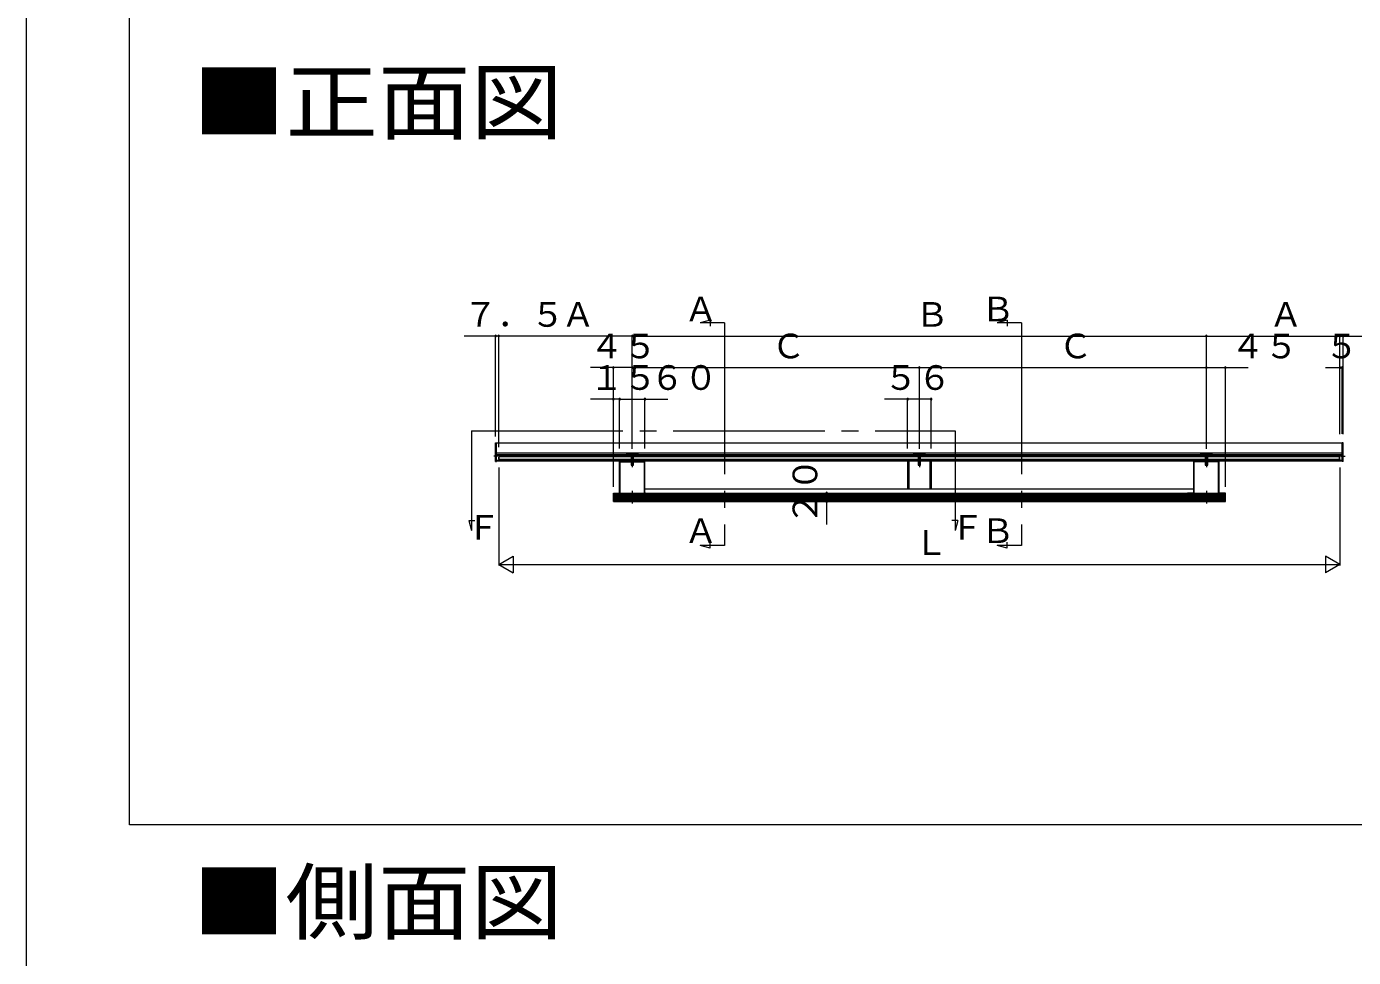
# Model space of a CAD drawing. Units: millimetres, scale not verified. Extents: x -2376 to -396, y -1680 to 1520.
# Drawn here: x -2376 to -1745, y 232 to 675 of the extents above; entities that cross this region are included whole.
import ezdxf
from ezdxf.enums import TextEntityAlignment as Align

# ---------------------------------------------------------------- set-up
doc = ezdxf.new("R2010")
doc.units = ezdxf.units.MM
doc.header["$LTSCALE"] = 8
doc.linetypes.add('CHAIN2', pattern=[12, 9, -1, 1, -1])
doc.linetypes.add('DASHED3', pattern=[4, 3, -1])
for name, color, linetype, lineweight in [('0-1_USER1', 3, 'Continuous', 9), ('0-2_YKK_ZWAK', 7, 'Continuous', 9), ('0-3_YKK_A1', 4, 'Continuous', 9), ('0-4_YKK_D', 6, 'Continuous', 9)]:
    doc.layers.add(name, color=color, linetype=linetype, lineweight=lineweight)
doc.styles.add('ＭＳ ゴシック', font='')
doc.styles.get('ＭＳ ゴシック').set_extended_font_data('MS Gothic')

msp = doc.modelspace()

# ---------------------------------------------------------------- linework, layer by layer
at = {"layer": '0-2_YKK_ZWAK'}
for p, q in [((-2376, -1680), (-2376, 1440)), ((-2327.042, 295.033), (-2327.042, 1305.021)), ((-443.295, 295.033), (-2327.042, 295.033))]:
    msp.add_line(p, q, dxfattribs=at)
at = {"layer": '0-3_YKK_A1'}
for p, q in [((-2050.962, 535.164), (-2055.653, 533.907)), ((-2044.193, 533.907), (-2055.653, 533.907)), ((-2050.962, 535.164), (-2050.962, 532.267)), ((-1909.746, 535.164), (-1914.437, 533.907)), ((-1902.976, 533.907), (-1914.437, 533.907)), ((-1909.746, 535.164), (-1909.746, 532.267)), ((-2164.467, 482.575), (-2164.467, 435.114)), ((-1934.467, 482.575), (-1934.467, 435.114)), ((-2152.984, 467.875), (-2152.984, 476.776)), ((-2152.984, 476.776), (-2152.484, 476.776)), ((-2152.484, 467.875), (-2152.484, 476.776)), ((-2152.484, 468.075), (-2152.484, 476.575)), ((-1750.484, 476.575), (-2152.484, 476.575)), ((-1750.484, 467.875), (-1750.484, 476.776)), ((-1749.984, 476.776), (-1750.484, 476.776)), ((-1749.984, 467.875), (-1749.984, 476.776)), ((-2152.484, 472.38), (-2152.984, 472.38)), ((-2152.484, 471.575), (-2152.984, 471.575)), ((-2152.984, 470.875), (-2152.484, 470.875)), ((-2152.984, 467.875), (-2152.484, 467.875)), ((-1750.484, 471.795), (-2152.484, 471.795)), ((-1750.484, 471.099), (-2152.484, 471.075)), ((-1750.484, 470.8), (-2152.484, 470.775)), ((-1750.484, 468.375), (-2152.484, 468.375)), ((-1750.484, 468.075), (-2152.484, 468.075)), ((-2151.284, 470.375), (-2151.484, 470.175)), ((-2151.484, 468.975), (-2151.484, 470.175)), ((-1751.484, 470.175), (-2151.484, 470.175)), ((-2151.484, 468.975), (-2151.284, 468.775)), ((-2151.484, 468.975), (-1751.484, 468.975)), ((-2151.284, 468.775), (-2151.284, 470.375)), ((-1751.684, 470.375), (-2151.284, 470.375)), ((-2151.284, 468.775), (-1751.684, 468.775)), ((-2093.984, 450.609), (-2093.984, 468.015)), ((-2093.924, 468.075), (-2082.044, 468.075)), ((-2090.984, 471.075), (-2090.884, 471.175)), ((-2090.984, 471.075), (-2084.984, 471.075)), ((-2090.984, 470.375), (-2084.984, 470.375)), ((-2085.084, 471.175), (-2090.884, 471.175)), ((-2084.984, 471.075), (-2085.084, 471.175)), ((-2084.984, 470.575), (-2084.984, 471.075)), ((-2084.984, 470.375), (-2084.984, 470.575)), ((-2081.984, 450.609), (-2081.984, 468.015)), ((-1750.484, 468.075), (-2081.964, 468.075)), ((-1957.084, 468.075), (-1957.084, 454.675)), ((-1956.524, 468.075), (-1956.524, 454.675)), ((-1945.884, 468.075), (-1956.484, 468.075)), ((-1954.484, 471.075), (-1954.384, 471.175)), ((-1954.484, 471.075), (-1948.484, 471.075)), ((-1954.484, 470.575), (-1948.484, 470.575)), ((-1948.484, 470.575), (-1954.484, 470.575)), ((-1954.484, 470.375), (-1948.484, 470.375)), ((-1948.584, 471.175), (-1954.384, 471.175)), ((-1948.484, 471.075), (-1948.584, 471.175)), ((-1948.484, 470.575), (-1948.484, 471.075)), ((-1948.484, 470.375), (-1948.484, 470.575)), ((-1946.444, 468.075), (-1946.444, 454.675)), ((-1945.884, 468.075), (-1945.884, 454.675)), ((-1820.984, 450.609), (-1820.984, 468.015)), ((-1809.044, 468.075), (-1820.924, 468.075)), ((-1817.984, 471.075), (-1817.884, 471.175)), ((-1817.984, 471.075), (-1811.984, 471.075)), ((-1817.984, 470.375), (-1811.984, 470.375)), ((-1812.084, 471.175), (-1817.884, 471.175)), ((-1811.984, 471.075), (-1812.084, 471.175)), ((-1811.984, 470.575), (-1811.984, 471.075)), ((-1811.984, 470.375), (-1811.984, 470.575)), ((-1808.984, 450.609), (-1808.984, 468.015)), ((-1751.684, 470.375), (-1751.484, 470.175)), ((-1751.484, 468.975), (-1751.484, 470.175)), ((-1750.484, 472.38), (-1749.984, 472.38)), ((-1750.484, 471.575), (-1749.984, 471.575)), ((-1749.984, 470.875), (-1750.484, 470.875)), ((-1749.984, 467.875), (-1750.484, 467.875)), ((-1820.984, 454.675), (-2081.984, 454.675)), ((-2096.984, 452.875), (-2096.984, 448.875)), ((-2096.984, 452.875), (-1805.984, 452.875)), ((-2096.984, 452.475), (-1805.984, 452.475)), ((-2096.984, 452.075), (-1805.984, 452.075)), ((-2096.984, 451.675), (-1805.984, 451.675)), ((-2096.984, 451.275), (-1805.984, 451.275)), ((-2096.984, 450.875), (-1805.984, 450.875)), ((-2096.984, 450.475), (-1805.984, 450.475)), ((-2096.984, 450.075), (-1805.984, 450.075)), ((-2096.984, 449.675), (-1805.984, 449.675)), ((-2096.984, 449.275), (-1805.984, 449.275)), ((-2096.984, 448.875), (-1805.984, 448.875)), ((-2165.724, 439.805), (-2162.827, 439.805)), ((-2165.724, 439.805), (-2164.467, 435.114)), ((-1933.21, 439.805), (-1936.107, 439.805)), ((-1933.21, 439.805), (-1934.467, 435.114)), ((-2050.962, 426.649), (-2050.962, 429.546)), ((-1909.746, 426.649), (-1909.746, 429.546)), ((-2044.193, 427.906), (-2055.653, 427.906)), ((-2050.962, 426.649), (-2055.653, 427.906)), ((-1909.746, 426.649), (-1914.437, 427.906)), ((-1902.976, 427.906), (-1914.437, 427.906))]:
    msp.add_line(p, q, dxfattribs=at)
at = {"layer": '0-3_YKK_A1', "linetype": 'CHAIN2'}
for p, q in [((-2044.193, 533.907), (-2044.193, 427.906)), ((-1902.976, 533.907), (-1902.976, 427.906)), ((-2164.467, 482.575), (-1934.467, 482.575)), ((-2151.914, 470.375), (-2153.88, 470.375)), ((-2087.984, 472.175), (-2087.984, 465.175)), ((-1951.484, 472.175), (-1951.484, 465.175)), ((-1814.984, 472.175), (-1814.984, 465.175)), ((-1751.053, 470.375), (-1749.087, 470.375))]:
    msp.add_line(p, q, dxfattribs=at)
at = {"layer": '0-3_YKK_A1', "linetype": 'DASHED3'}
for p, q in [((-2152.684, 470.765), (-2152.984, 471.065)), ((-2152.484, 470.765), (-2152.684, 470.765)), ((-2093.764, 450.436), (-2093.764, 467.755)), ((-2093.704, 467.815), (-2082.264, 467.815)), ((-2089.184, 471.175), (-2088.584, 470.575)), ((-2086.784, 471.175), (-2089.184, 471.175)), ((-2088.644, 471.175), (-2088.364, 470.601)), ((-2088.584, 470.575), (-2088.584, 466.175)), ((-2087.384, 470.575), (-2088.584, 470.575)), ((-2088.367, 466.175), (-2088.367, 470.575)), ((-2088.364, 470.601), (-2087.984, 470.399)), ((-2087.604, 470.601), (-2087.984, 470.399)), ((-2087.324, 471.175), (-2087.604, 470.601)), ((-2087.601, 466.175), (-2087.601, 470.575)), ((-2086.784, 471.175), (-2087.384, 470.575)), ((-2087.384, 466.175), (-2087.384, 470.575)), ((-2082.204, 450.436), (-2082.204, 467.755)), ((-1950.284, 471.175), (-1952.684, 471.175)), ((-1952.684, 471.175), (-1952.084, 470.575)), ((-1952.144, 471.175), (-1951.864, 470.601)), ((-1950.884, 470.575), (-1952.084, 470.575)), ((-1952.084, 470.575), (-1952.084, 466.175)), ((-1951.867, 466.175), (-1951.867, 470.575)), ((-1951.864, 470.601), (-1951.484, 470.399)), ((-1951.104, 470.601), (-1951.484, 470.399)), ((-1950.824, 471.175), (-1951.104, 470.601)), ((-1951.101, 466.175), (-1951.101, 470.575)), ((-1950.284, 471.175), (-1950.884, 470.575)), ((-1950.884, 466.175), (-1950.884, 470.575)), ((-1820.764, 450.436), (-1820.764, 467.755)), ((-1809.264, 467.815), (-1820.704, 467.815)), ((-1816.184, 471.175), (-1815.584, 470.575)), ((-1813.784, 471.175), (-1816.184, 471.175)), ((-1815.644, 471.175), (-1815.364, 470.601)), ((-1814.384, 470.575), (-1815.584, 470.575)), ((-1815.584, 470.575), (-1815.584, 466.175)), ((-1815.367, 466.175), (-1815.367, 470.575)), ((-1815.364, 470.601), (-1814.984, 470.399)), ((-1814.604, 470.601), (-1814.984, 470.399)), ((-1814.324, 471.175), (-1814.604, 470.601)), ((-1814.601, 466.175), (-1814.601, 470.575)), ((-1813.784, 471.175), (-1814.384, 470.575)), ((-1814.384, 466.175), (-1814.384, 470.575)), ((-1809.204, 450.436), (-1809.204, 467.755)), ((-1750.484, 470.765), (-1750.284, 470.765)), ((-1750.284, 470.765), (-1749.984, 471.065)), ((-2088.584, 466.175), (-2087.384, 466.175)), ((-1952.084, 466.175), (-1950.884, 466.175)), ((-1815.584, 466.175), (-1814.384, 466.175)), ((-2096.984, 448.935), (-2096.984, 452.815)), ((-2096.924, 452.875), (-2094.244, 452.875)), ((-2096.924, 448.875), (-2079.044, 448.875)), ((-2096.784, 449.135), (-2096.784, 452.615)), ((-2096.724, 452.675), (-2094.444, 452.675)), ((-2096.724, 449.075), (-2079.244, 449.075)), ((-2094.384, 452.335), (-2094.384, 452.615)), ((-2094.324, 452.275), (-2094.244, 452.275)), ((-2094.184, 452.335), (-2094.184, 452.815)), ((-2093.976, 450.579), (-2093.876, 450.406)), ((-2087.984, 454.012), (-2087.984, 447.854)), ((-2087.984, 454.012), (-2087.984, 447.854)), ((-2081.992, 450.579), (-2082.092, 450.406)), ((-2081.784, 452.335), (-2081.784, 452.815)), ((-2081.784, 452.735), (-2081.784, 452.815)), ((-2081.724, 452.875), (-2079.044, 452.875)), ((-2081.644, 452.275), (-2081.724, 452.275)), ((-2081.584, 452.335), (-2081.584, 452.615)), ((-2081.524, 452.675), (-2079.244, 452.675)), ((-2079.184, 449.135), (-2079.184, 452.615)), ((-2078.984, 448.935), (-2078.984, 452.815)), ((-1823.984, 448.935), (-1823.984, 452.815)), ((-1821.244, 452.875), (-1823.924, 452.875)), ((-1806.044, 448.875), (-1823.924, 448.875)), ((-1823.784, 449.135), (-1823.784, 452.615)), ((-1821.444, 452.675), (-1823.724, 452.675)), ((-1806.244, 449.075), (-1823.724, 449.075)), ((-1821.384, 452.335), (-1821.384, 452.615)), ((-1821.324, 452.275), (-1821.244, 452.275)), ((-1821.184, 452.335), (-1821.184, 452.815)), ((-1821.184, 452.735), (-1821.184, 452.815)), ((-1820.976, 450.579), (-1820.876, 450.406)), ((-1814.984, 454.012), (-1814.984, 447.854)), ((-1814.984, 454.012), (-1814.984, 447.854)), ((-1808.992, 450.579), (-1809.092, 450.406)), ((-1808.784, 452.335), (-1808.784, 452.815)), ((-1806.044, 452.875), (-1808.724, 452.875)), ((-1808.644, 452.275), (-1808.724, 452.275)), ((-1808.584, 452.335), (-1808.584, 452.615)), ((-1806.244, 452.675), (-1808.524, 452.675)), ((-1806.184, 449.135), (-1806.184, 452.615)), ((-1805.984, 448.935), (-1805.984, 452.815))]:
    msp.add_line(p, q, dxfattribs=at)
for points in [[(-2152.484, 469.865), (-2152.684, 469.865), (-2152.984, 469.565)], [(-1750.484, 469.865), (-1750.284, 469.865), (-1749.984, 469.565)]]:
    msp.add_lwpolyline(points, dxfattribs=at)
at = {"layer": '0-3_YKK_A1'}
for points in [[(-2090.984, 471.075), (-2090.984, 470.575), (-2090.984, 470.375)], [(-2090.984, 470.575), (-2084.984, 470.575), (-2090.984, 470.575)], [(-1954.484, 471.075), (-1954.484, 470.575), (-1954.484, 470.375)], [(-1817.984, 471.075), (-1817.984, 470.575), (-1817.984, 470.375)], [(-1817.984, 470.575), (-1811.984, 470.575), (-1817.984, 470.575)], [(-1751.484, 468.975), (-1751.684, 468.775), (-1751.684, 470.375)]]:
    msp.add_lwpolyline(points, dxfattribs=at)
for centre, start, end in [((-2093.924, 468.015), 90, 180), ((-2082.044, 468.015), 0, 90), ((-1820.924, 468.015), 90, 180), ((-1809.044, 468.015), 0, 90)]:
    msp.add_arc(centre, 0.06, start, end, dxfattribs=at)
at = {"layer": '0-3_YKK_A1', "linetype": 'DASHED3'}
for centre, start, end in [((-2093.704, 467.755), 90, 180), ((-2082.264, 467.755), 0, 90), ((-1820.704, 467.755), 90, 180), ((-1809.264, 467.755), 0, 90), ((-2096.924, 452.815), 90, 180), ((-2096.924, 448.935), 180, 270), ((-2096.724, 452.615), 90, 180), ((-2096.724, 449.135), 180, 270), ((-2094.444, 452.615), 0, 90), ((-2094.324, 452.335), 180, 270), ((-2094.244, 452.815), 0, 90), ((-2094.244, 452.335), 270, 0), ((-2093.924, 450.609), 180, 209.99998), ((-2093.824, 450.436), 209.99998, 0), ((-2082.144, 450.436), 180, 330), ((-2082.044, 450.609), 330, 0), ((-2081.724, 452.815), 90, 180), ((-2081.724, 452.335), 180, 270), ((-2081.644, 452.335), 270, 0), ((-2081.524, 452.615), 90, 180), ((-2079.244, 452.615), 0, 90), ((-2079.244, 449.135), 270, 0), ((-2079.044, 452.815), 0, 90), ((-2079.044, 448.935), 270, 0), ((-1823.924, 452.815), 90, 180), ((-1823.924, 448.935), 180, 270), ((-1823.724, 452.615), 90, 180), ((-1823.724, 449.135), 180, 270), ((-1821.444, 452.615), 0, 90), ((-1821.324, 452.335), 180, 270), ((-1821.244, 452.815), 0, 90), ((-1821.244, 452.335), 270, 0), ((-1820.924, 450.609), 180, 209.99998), ((-1820.824, 450.436), 209.99998, 0), ((-1809.144, 450.436), 180, 330), ((-1809.044, 450.609), 330, 0), ((-1808.724, 452.815), 90, 180), ((-1808.724, 452.335), 180, 270), ((-1808.644, 452.335), 270, 0), ((-1808.524, 452.615), 90, 180), ((-1806.244, 452.615), 0, 90), ((-1806.244, 449.135), 270, 0), ((-1806.044, 452.815), 0, 90), ((-1806.044, 448.935), 270, 0)]:
    msp.add_arc(centre, 0.06, start, end, dxfattribs=at)
at = {"layer": '0-4_YKK_D'}
for p, q in [((-2151.484, 527.575), (-2167.884, 527.575)), ((-2152.984, 479.755), (-2152.984, 528.075)), ((-2151.484, 474.774), (-2151.484, 528.075)), ((-2151.484, 480.997), (-2151.484, 528.075)), ((-2087.984, 527.575), (-2151.484, 527.575)), ((-2087.984, 474.006), (-2087.984, 528.075)), ((-2087.984, 481.125), (-2087.984, 528.075)), ((-2087.984, 527.575), (-1814.984, 527.575)), ((-1814.984, 480.997), (-1814.984, 528.075)), ((-1814.984, 473.879), (-1814.984, 528.075)), ((-1814.984, 527.575), (-1751.484, 527.575)), ((-1751.484, 480.997), (-1751.484, 528.075)), ((-1751.484, 480.935), (-1751.484, 528.075)), ((-1751.484, 527.575), (-1735.084, 527.575)), ((-1749.984, 480.935), (-1749.984, 528.075)), ((-2087.984, 512.575), (-2107.884, 512.575)), ((-2096.984, 455.873), (-2096.984, 513.075)), ((-2087.984, 481.125), (-2087.984, 513.075)), ((-2087.984, 481.125), (-2087.984, 513.075)), ((-2087.984, 512.575), (-1951.484, 512.575)), ((-1951.484, 480.997), (-1951.484, 513.075)), ((-1951.484, 473.938), (-1951.484, 513.075)), ((-1951.484, 512.575), (-1814.984, 512.575)), ((-1814.984, 480.925), (-1814.984, 513.075)), ((-1814.984, 480.997), (-1814.984, 513.075)), ((-1814.984, 512.575), (-1795.084, 512.575)), ((-1805.984, 455.86), (-1805.984, 513.075)), ((-1758.384, 512.575), (-1750.484, 512.575)), ((-1750.484, 480.997), (-1750.484, 513.075)), ((-2093.984, 497.575), (-2107.884, 497.575)), ((-2096.984, 461.936), (-2096.984, 498.075)), ((-2093.984, 474.082), (-2093.984, 498.075)), ((-2093.984, 474.082), (-2093.984, 498.075)), ((-2093.984, 497.575), (-2071.084, 497.575)), ((-2081.984, 474.082), (-2081.984, 498.075)), ((-1945.884, 497.575), (-1967.984, 497.575)), ((-1957.084, 474.082), (-1957.084, 498.075)), ((-1945.884, 474.082), (-1945.884, 498.075)), ((-2151.484, 465.097), (-2151.484, 418.375)), ((-1751.484, 465.096), (-1751.484, 418.375)), ((-1995.6, 452.875), (-1995.6, 437.975)), ((-2151.484, 418.875), (-2144.556, 422.875)), ((-2144.556, 422.875), (-2144.556, 414.875)), ((-1758.412, 422.875), (-1758.412, 414.875)), ((-1751.484, 418.875), (-1758.412, 422.875)), ((-2151.484, 418.875), (-2144.556, 414.875)), ((-2151.484, 418.875), (-1751.484, 418.875)), ((-1751.484, 418.875), (-1758.412, 414.875))]:
    msp.add_line(p, q, dxfattribs=at)
for centre, start, end in [((-2152.984, 527.575), 0, 180), ((-2152.984, 527.575), 180, 0), ((-2151.484, 527.575), 0, 180), ((-2151.484, 527.575), 0, 180), ((-2151.484, 527.575), 180, 0), ((-2151.484, 527.575), 180, 0), ((-2087.984, 527.575), 0, 180), ((-2087.984, 527.575), 0, 180), ((-2087.984, 527.575), 180, 0), ((-2087.984, 527.575), 180, 0), ((-1814.984, 527.575), 0, 180), ((-1814.984, 527.575), 0, 180), ((-1814.984, 527.575), 180, 0), ((-1814.984, 527.575), 180, 0), ((-1751.484, 527.575), 0, 180), ((-1751.484, 527.575), 0, 180), ((-1751.484, 527.575), 180, 0), ((-1751.484, 527.575), 180, 0), ((-1749.984, 527.575), 0, 180), ((-1749.984, 527.575), 180, 0), ((-2096.984, 512.575), 0, 180), ((-2096.984, 512.575), 180, 0), ((-2087.984, 512.575), 0, 180), ((-2087.984, 512.575), 0, 180), ((-2087.984, 512.575), 180, 0), ((-2087.984, 512.575), 180, 0), ((-1951.484, 512.575), 0, 180), ((-1951.484, 512.575), 0, 180), ((-1951.484, 512.575), 180, 0), ((-1951.484, 512.575), 180, 0), ((-1814.984, 512.575), 0, 180), ((-1814.984, 512.575), 0, 180), ((-1814.984, 512.575), 180, 0), ((-1814.984, 512.575), 180, 0), ((-1805.984, 512.575), 0, 180), ((-1805.984, 512.575), 180, 0), ((-1751.484, 512.575), 0, 180), ((-1751.484, 512.575), 180, 0), ((-1750.484, 512.575), 0, 180), ((-1750.484, 512.575), 180, 0), ((-2096.984, 497.575), 0, 180), ((-2096.984, 497.575), 180, 0), ((-2093.984, 497.575), 0, 180), ((-2093.984, 497.575), 0, 180), ((-2093.984, 497.575), 180, 0), ((-2093.984, 497.575), 180, 0), ((-2081.984, 497.575), 0, 180), ((-2081.984, 497.575), 180, 0), ((-1957.084, 497.575), 0, 180), ((-1957.084, 497.575), 180, 0), ((-1945.884, 497.575), 0, 180), ((-1945.884, 497.575), 180, 0), ((-1995.6, 452.875), 0, 180), ((-1995.6, 452.875), 180, 0), ((-1995.6, 448.875), 0, 180), ((-1995.6, 448.875), 180, 0)]:
    msp.add_arc(centre, 0.375, start, end, dxfattribs=at)

# ---------------------------------------------------------------- texts
at = {"layer": '0-1_USER1', "style": 'ＭＳ ゴシック', "width": 1.1}
for s, p in [('■正面図', (-2296.938, 615.469)), ('■側面図', (-2296.938, 234.908))]:
    msp.add_text(s, height=29.33, dxfattribs=at).set_placement(p, align=Align.BOTTOM_LEFT)
at = {"layer": '0-3_YKK_A1', "style": 'ＭＳ ゴシック'}
for s, p in [('Ａ', (-2063.381, 531.051)), ('Ｂ', (-1922.165, 531.051)), ('Ｆ', (-2166.695, 427.166)), ('Ｆ', (-1936.694, 427.166)), ('Ａ', (-2063.39, 425.605)), ('Ｂ', (-1922.174, 425.605))]:
    msp.add_text(s, height=11.73, dxfattribs=at).set_placement(p, align=Align.BOTTOM_LEFT)
at = {"layer": '0-4_YKK_D', "color": 4, "style": 'ＭＳ ゴシック'}
for s, p in [('７．５', (-2168.195, 528.475)), ('Ａ', (-2121.715, 528.475)), ('Ｂ', (-1953.465, 528.475)), ('Ａ', (-1785.215, 528.475)), ('４５', (-2108.195, 513.475)), ('Ｃ', (-2021.715, 513.475)), ('Ｃ', (-1885.215, 513.475)), ('４５', (-1803.365, 513.475)), ('５', (-1758.695, 513.475)), ('１５', (-2108.195, 498.475)), ('６０', (-2079.365, 498.475)), ('５６', (-1968.295, 498.475)), ('Ｌ', (-1953.947, 419.975))]:
    msp.add_text(s, height=11.73, dxfattribs=at).set_placement(p, align=Align.BOTTOM_LEFT)
msp.add_text('２０', height=11.73, rotation=90, dxfattribs=at).set_placement((-1996.5, 437.664), align=Align.BOTTOM_LEFT)

doc.saveas('drawing.dxf')
